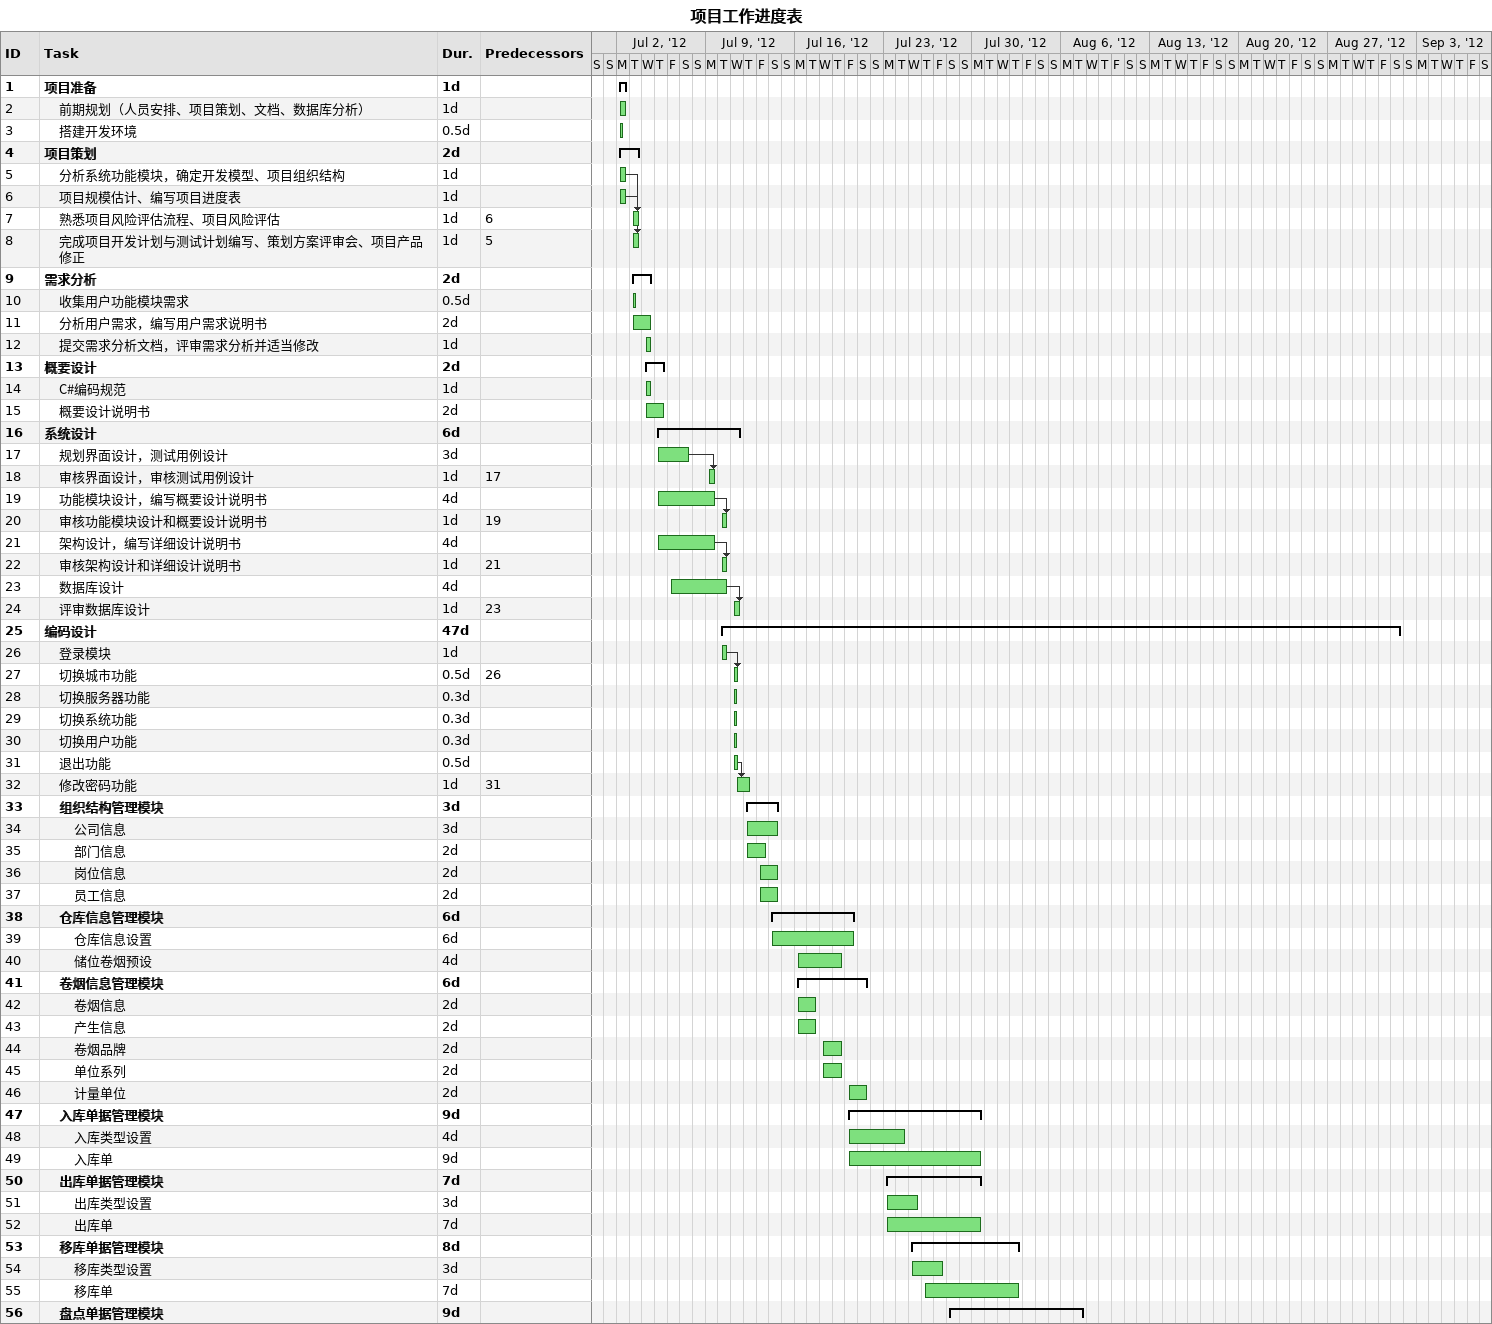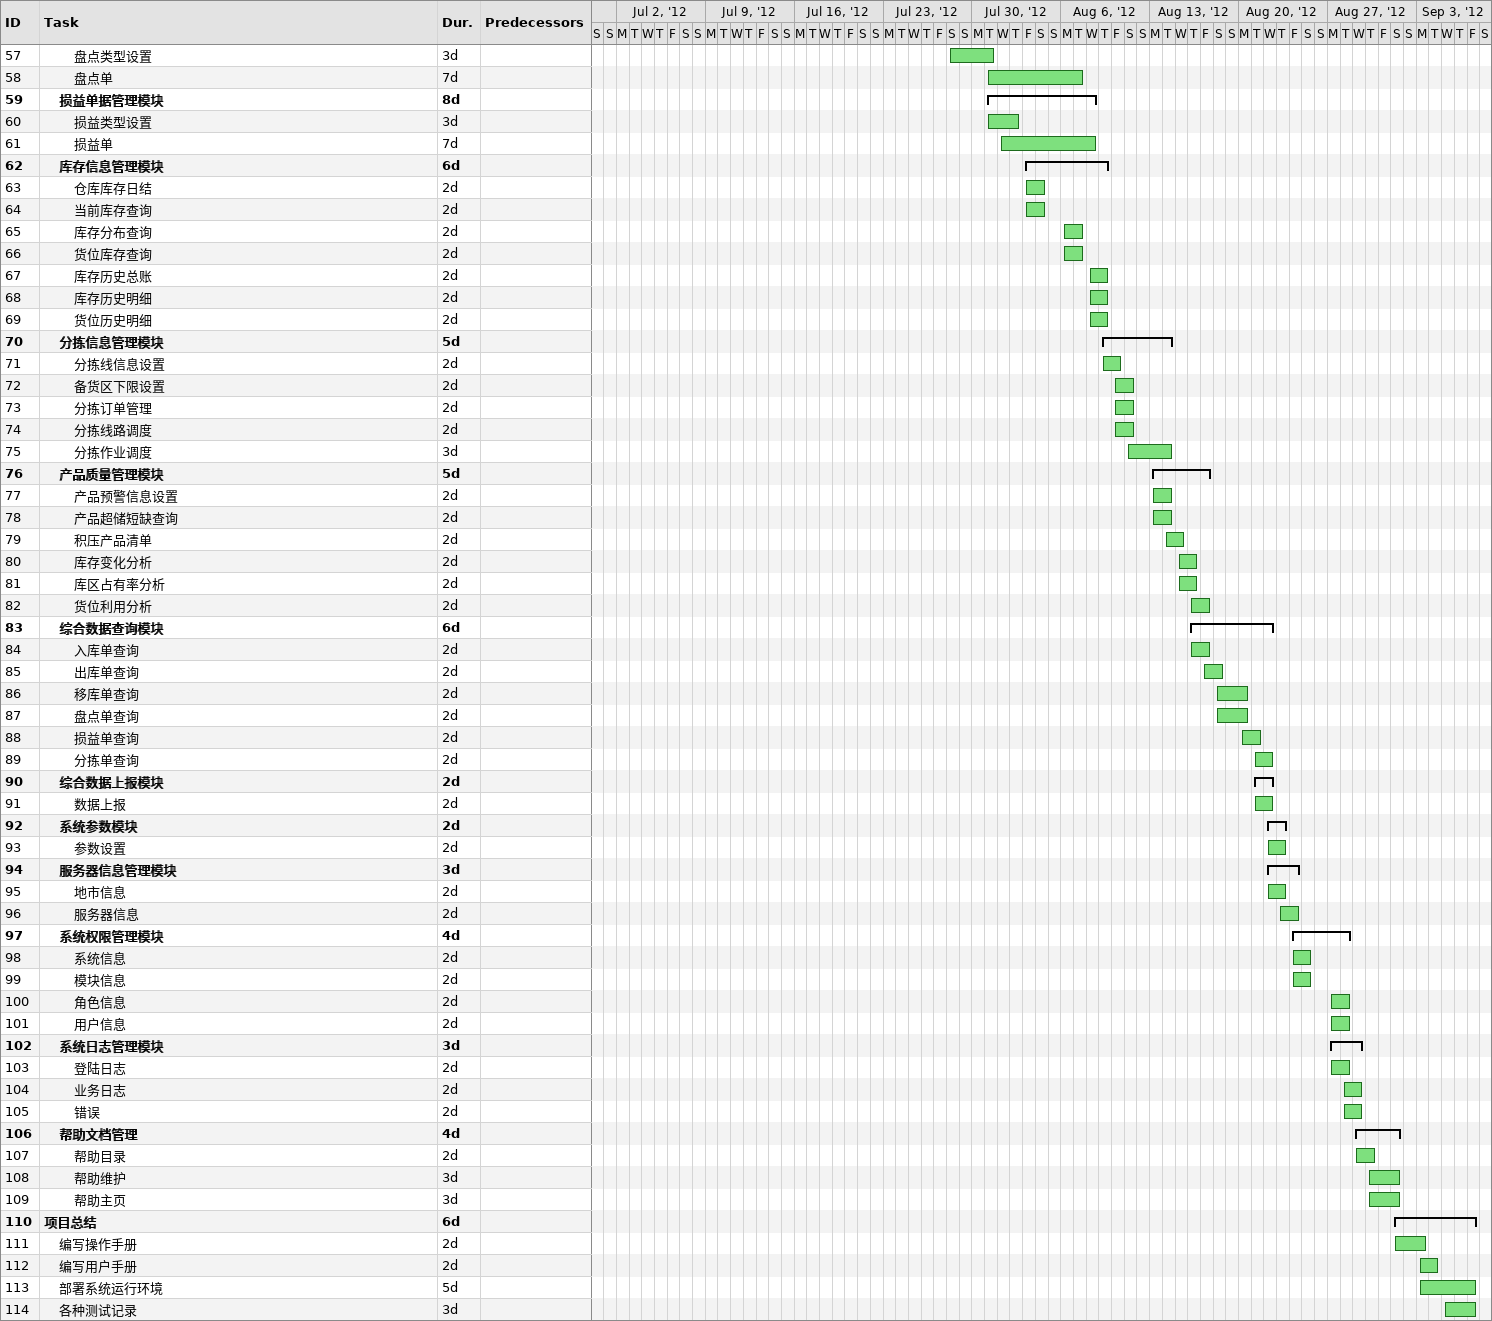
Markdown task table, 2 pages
项目工作进度表

| ID | Level | Task | Duration | Start | Finish | Predecessors |
|---|---|---|---|---|---|---|
| 1 | 1 | **项目准备** | 1d | 2012-07-02 | 2012-07-02 |  |
| 2 | 2 | 前期规划（人员安排、项目策划、文档、数据库分析） | 1d | 2012-07-02 | 2012-07-02 |  |
| 3 | 2 | 搭建开发环境 | 0.5d | 2012-07-02 | 2012-07-02 |  |
| 4 | 1 | **项目策划** | 2d | 2012-07-02 | 2012-07-03 |  |
| 5 | 2 | 分析系统功能模块，确定开发模型、项目组织结构 | 1d | 2012-07-02 | 2012-07-02 |  |
| 6 | 2 | 项目规模估计、编写项目进度表 | 1d | 2012-07-02 | 2012-07-02 |  |
| 7 | 2 | 熟悉项目风险评估流程、项目风险评估 | 1d | 2012-07-03 | 2012-07-03 | 6 |
| 8 | 2 | 完成项目开发计划与测试计划编写、策划方案评审会、项目产品修正 | 1d | 2012-07-03 | 2012-07-03 | 5 |
| 9 | 1 | **需求分析** | 2d | 2012-07-03 | 2012-07-04 |  |
| 10 | 2 | 收集用户功能模块需求 | 0.5d | 2012-07-03 | 2012-07-03 |  |
| 11 | 2 | 分析用户需求，编写用户需求说明书 | 2d | 2012-07-03 | 2012-07-04 |  |
| 12 | 2 | 提交需求分析文档，评审需求分析并适当修改 | 1d | 2012-07-04 | 2012-07-04 |  |
| 13 | 1 | **概要设计** | 2d | 2012-07-04 | 2012-07-05 |  |
| 14 | 2 | C#编码规范 | 1d | 2012-07-04 | 2012-07-04 |  |
| 15 | 2 | 概要设计说明书 | 2d | 2012-07-04 | 2012-07-05 |  |
| 16 | 1 | **系统设计** | 6d | 2012-07-05 | 2012-07-11 |  |
| 17 | 2 | 规划界面设计，测试用例设计 | 3d | 2012-07-05 | 2012-07-07 |  |
| 18 | 2 | 审核界面设计，审核测试用例设计 | 1d | 2012-07-09 | 2012-07-09 | 17 |
| 19 | 2 | 功能模块设计，编写概要设计说明书 | 4d | 2012-07-05 | 2012-07-09 |  |
| 20 | 2 | 审核功能模块设计和概要设计说明书 | 1d | 2012-07-10 | 2012-07-10 | 19 |
| 21 | 2 | 架构设计，编写详细设计说明书 | 4d | 2012-07-05 | 2012-07-09 |  |
| 22 | 2 | 审核架构设计和详细设计说明书 | 1d | 2012-07-10 | 2012-07-10 | 21 |
| 23 | 2 | 数据库设计 | 4d | 2012-07-06 | 2012-07-10 |  |
| 24 | 2 | 评审数据库设计 | 1d | 2012-07-11 | 2012-07-11 | 23 |
| 25 | 1 | **编码设计** | 47d | 2012-07-10 | 2012-09-01 |  |
| 26 | 2 | 登录模块 | 1d | 2012-07-10 | 2012-07-10 |  |
| 27 | 2 | 切换城市功能 | 0.5d | 2012-07-11 | 2012-07-11 | 26 |
| 28 | 2 | 切换服务器功能 | 0.3d | 2012-07-11 | 2012-07-11 |  |
| 29 | 2 | 切换系统功能 | 0.3d | 2012-07-11 | 2012-07-11 |  |
| 30 | 2 | 切换用户功能 | 0.3d | 2012-07-11 | 2012-07-11 |  |
| 31 | 2 | 退出功能 | 0.5d | 2012-07-11 | 2012-07-11 |  |
| 32 | 2 | 修改密码功能 | 1d | 2012-07-11 | 2012-07-12 | 31 |
| 33 | 2 | **组织结构管理模块** | 3d | 2012-07-12 | 2012-07-14 |  |
| 34 | 3 | 公司信息 | 3d | 2012-07-12 | 2012-07-14 |  |
| 35 | 3 | 部门信息 | 2d | 2012-07-12 | 2012-07-13 |  |
| 36 | 3 | 岗位信息 | 2d | 2012-07-13 | 2012-07-14 |  |
| 37 | 3 | 员工信息 | 2d | 2012-07-13 | 2012-07-14 |  |
| 38 | 2 | **仓库信息管理模块** | 6d | 2012-07-14 | 2012-07-20 |  |
| 39 | 3 | 仓库信息设置 | 6d | 2012-07-14 | 2012-07-20 |  |
| 40 | 3 | 储位卷烟预设 | 4d | 2012-07-16 | 2012-07-19 |  |
| 41 | 2 | **卷烟信息管理模块** | 6d | 2012-07-16 | 2012-07-21 |  |
| 42 | 3 | 卷烟信息 | 2d | 2012-07-16 | 2012-07-17 |  |
| 43 | 3 | 产生信息 | 2d | 2012-07-16 | 2012-07-17 |  |
| 44 | 3 | 卷烟品牌 | 2d | 2012-07-18 | 2012-07-19 |  |
| 45 | 3 | 单位系列 | 2d | 2012-07-18 | 2012-07-19 |  |
| 46 | 3 | 计量单位 | 2d | 2012-07-20 | 2012-07-21 |  |
| 47 | 2 | **入库单据管理模块** | 9d | 2012-07-20 | 2012-07-30 |  |
| 48 | 3 | 入库类型设置 | 4d | 2012-07-20 | 2012-07-24 |  |
| 49 | 3 | 入库单 | 9d | 2012-07-20 | 2012-07-30 |  |
| 50 | 2 | **出库单据管理模块** | 7d | 2012-07-23 | 2012-07-30 |  |
| 51 | 3 | 出库类型设置 | 3d | 2012-07-23 | 2012-07-25 |  |
| 52 | 3 | 出库单 | 7d | 2012-07-23 | 2012-07-30 |  |
| 53 | 2 | **移库单据管理模块** | 8d | 2012-07-25 | 2012-08-02 |  |
| 54 | 3 | 移库类型设置 | 3d | 2012-07-25 | 2012-07-27 |  |
| 55 | 3 | 移库单 | 7d | 2012-07-26 | 2012-08-02 |  |
| 56 | 2 | **盘点单据管理模块** | 9d | 2012-07-28 | 2012-08-07 |  |
| 57 | 3 | 盘点类型设置 | 3d | 2012-07-28 | 2012-07-31 |  |
| 58 | 3 | 盘点单 | 7d | 2012-07-31 | 2012-08-07 |  |
| 59 | 2 | **损益单据管理模块** | 8d | 2012-07-31 | 2012-08-08 |  |
| 60 | 3 | 损益类型设置 | 3d | 2012-07-31 | 2012-08-02 |  |
| 61 | 3 | 损益单 | 7d | 2012-08-01 | 2012-08-08 |  |
| 62 | 2 | **库存信息管理模块** | 6d | 2012-08-03 | 2012-08-09 |  |
| 63 | 3 | 仓库库存日结 | 2d | 2012-08-03 | 2012-08-04 |  |
| 64 | 3 | 当前库存查询 | 2d | 2012-08-03 | 2012-08-04 |  |
| 65 | 3 | 库存分布查询 | 2d | 2012-08-06 | 2012-08-07 |  |
| 66 | 3 | 货位库存查询 | 2d | 2012-08-06 | 2012-08-07 |  |
| 67 | 3 | 库存历史总账 | 2d | 2012-08-08 | 2012-08-09 |  |
| 68 | 3 | 库存历史明细 | 2d | 2012-08-08 | 2012-08-09 |  |
| 69 | 3 | 货位历史明细 | 2d | 2012-08-08 | 2012-08-09 |  |
| 70 | 2 | **分拣信息管理模块** | 5d | 2012-08-09 | 2012-08-14 |  |
| 71 | 3 | 分拣线信息设置 | 2d | 2012-08-09 | 2012-08-10 |  |
| 72 | 3 | 备货区下限设置 | 2d | 2012-08-10 | 2012-08-11 |  |
| 73 | 3 | 分拣订单管理 | 2d | 2012-08-10 | 2012-08-11 |  |
| 74 | 3 | 分拣线路调度 | 2d | 2012-08-10 | 2012-08-11 |  |
| 75 | 3 | 分拣作业调度 | 3d | 2012-08-11 | 2012-08-14 |  |
| 76 | 2 | **产品质量管理模块** | 5d | 2012-08-13 | 2012-08-17 |  |
| 77 | 3 | 产品预警信息设置 | 2d | 2012-08-13 | 2012-08-14 |  |
| 78 | 3 | 产品超储短缺查询 | 2d | 2012-08-13 | 2012-08-14 |  |
| 79 | 3 | 积压产品清单 | 2d | 2012-08-14 | 2012-08-15 |  |
| 80 | 3 | 库存变化分析 | 2d | 2012-08-15 | 2012-08-16 |  |
| 81 | 3 | 库区占有率分析 | 2d | 2012-08-15 | 2012-08-16 |  |
| 82 | 3 | 货位利用分析 | 2d | 2012-08-16 | 2012-08-17 |  |
| 83 | 2 | **综合数据查询模块** | 6d | 2012-08-16 | 2012-08-22 |  |
| 84 | 3 | 入库单查询 | 2d | 2012-08-16 | 2012-08-17 |  |
| 85 | 3 | 出库单查询 | 2d | 2012-08-17 | 2012-08-18 |  |
| 86 | 3 | 移库单查询 | 2d | 2012-08-18 | 2012-08-20 |  |
| 87 | 3 | 盘点单查询 | 2d | 2012-08-18 | 2012-08-20 |  |
| 88 | 3 | 损益单查询 | 2d | 2012-08-20 | 2012-08-21 |  |
| 89 | 3 | 分拣单查询 | 2d | 2012-08-21 | 2012-08-22 |  |
| 90 | 2 | **综合数据上报模块** | 2d | 2012-08-21 | 2012-08-22 |  |
| 91 | 3 | 数据上报 | 2d | 2012-08-21 | 2012-08-22 |  |
| 92 | 2 | **系统参数模块** | 2d | 2012-08-22 | 2012-08-23 |  |
| 93 | 3 | 参数设置 | 2d | 2012-08-22 | 2012-08-23 |  |
| 94 | 2 | **服务器信息管理模块** | 3d | 2012-08-22 | 2012-08-24 |  |
| 95 | 3 | 地市信息 | 2d | 2012-08-22 | 2012-08-23 |  |
| 96 | 3 | 服务器信息 | 2d | 2012-08-23 | 2012-08-24 |  |
| 97 | 2 | **系统权限管理模块** | 4d | 2012-08-24 | 2012-08-28 |  |
| 98 | 3 | 系统信息 | 2d | 2012-08-24 | 2012-08-25 |  |
| 99 | 3 | 模块信息 | 2d | 2012-08-24 | 2012-08-25 |  |
| 100 | 3 | 角色信息 | 2d | 2012-08-27 | 2012-08-28 |  |
| 101 | 3 | 用户信息 | 2d | 2012-08-27 | 2012-08-28 |  |
| 102 | 2 | **系统日志管理模块** | 3d | 2012-08-27 | 2012-08-29 |  |
| 103 | 3 | 登陆日志 | 2d | 2012-08-27 | 2012-08-28 |  |
| 104 | 3 | 业务日志 | 2d | 2012-08-28 | 2012-08-29 |  |
| 105 | 3 | 错误 | 2d | 2012-08-28 | 2012-08-29 |  |
| 106 | 2 | **帮助文档管理** | 4d | 2012-08-29 | 2012-09-01 |  |
| 107 | 3 | 帮助目录 | 2d | 2012-08-29 | 2012-08-30 |  |
| 108 | 3 | 帮助维护 | 3d | 2012-08-30 | 2012-09-01 |  |
| 109 | 3 | 帮助主页 | 3d | 2012-08-30 | 2012-09-01 |  |
| 110 | 1 | **项目总结** | 6d | 2012-09-01 | 2012-09-07 |  |
| 111 | 2 | 编写操作手册 | 2d | 2012-09-01 | 2012-09-03 |  |
| 112 | 2 | 编写用户手册 | 2d | 2012-09-03 | 2012-09-04 |  |
| 113 | 2 | 部署系统运行环境 | 5d | 2012-09-03 | 2012-09-07 |  |
| 114 | 2 | 各种测试记录 | 3d | 2012-09-05 | 2012-09-07 |  |
